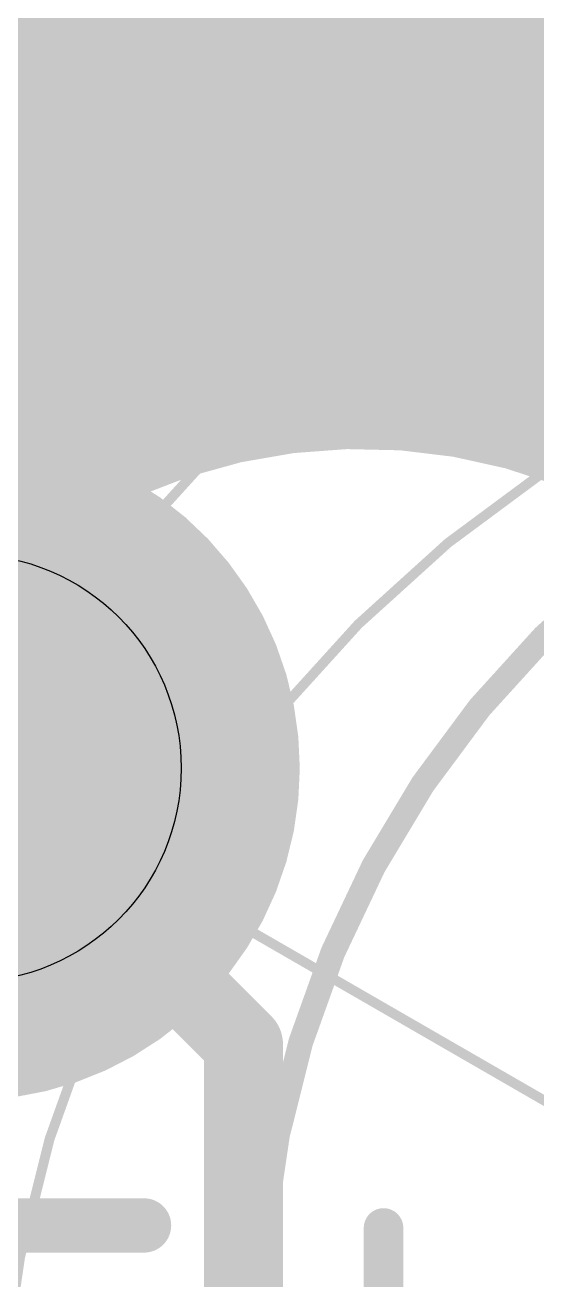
# Model space of a CAD drawing. Extents: x -119 to 11, y -11 to 11.
# Drawn here: x -6.2 to -3.57, y 1.12 to 7.57 of the extents above; entities that cross this region are included whole.
import ezdxf

# ---------------------------------------------------------------- set-up
doc = ezdxf.new("R2010")
doc.units = 0
for name, color, linetype in [('1', 12, 'CONTINUOUS'), ('16', 132, 'CONTINUOUS'), ('17', 110, 'CONTINUOUS'), ('20', 53, 'CONTINUOUS'), ('21', 41, 'CONTINUOUS'), ('22', 40, 'CONTINUOUS'), ('29', 40, 'CONTINUOUS'), ('30', 253, 'CONTINUOUS'), ('44', 253, 'CONTINUOUS'), ('47', 4, 'CONTINUOUS'), ('51', 53, 'CONTINUOUS')]:
    doc.layers.add(name, color=color, linetype=linetype)

# ---------------------------------------------------------------- blocks, each defined once
blk = doc.blocks.new('ROUNDP')
at = {"const_width": 0.5}
blk.add_lwpolyline([(0, -0.25, 1), (0, 0.25, 1), (0, -0.25)], format="xyb", dxfattribs=at)

msp = doc.modelspace()

# ---------------------------------------------------------------- linework, layer by layer
at = {"layer": '1'}
for points, const_width in [([(-6.1403, 5.9721), (-6.5024, 5.9474)], 0.2032), ([(-5.7787, 5.9413), (-6.1403, 5.9721)], 0.2032), ([(-5.426, 5.8555), (-5.7787, 5.9413)], 0.2032), ([(-6.7443, 5.8928), (-5.5794, 5.8928)], 0.2032), ([(-5.0906, 5.7168), (-5.426, 5.8555)], 0.2032), ([(-4.7804, 5.5285), (-5.0906, 5.7168)], 0.2032), ([(-7.271, 5.6896), (-5.0458, 5.6896)], 0.2032), ([(-5.2002, 5.4472), (-4.7804, 5.5285)], 0.2032), ([(-7.5875, 5.4864), (-4.9976, 5.4864)], 0.2032), ([(-5.6042, 5.307), (-5.2002, 5.4472)], 0.2032), ([(-7.8248, 5.2832), (-5.6504, 5.2832)], 0.2032), ([(-5.9842, 5.1109), (-5.6042, 5.307)], 0.2032), ([(-8.0085, 5.08), (-6.0275, 5.08)], 0.2032), ([(-6.3324, 4.8627), (-5.9842, 5.1109)], 0.2032), ([(-5.08, 2.33), (-6.5, 3.75)], 0.4064), ([(-5.08, 0), (-5.08, 2.33)], 0.4064)]:
    msp.add_lwpolyline(points, dxfattribs=dict(at, const_width=const_width))
for points, const_width in [([(-6.136, 6.0228, 1), (-6.1447, 5.9215)], 0.1016), ([(-6.1369, 5.9215, 1), (-6.1438, 6.0228)], 0.1016), ([(-5.7667, 5.9906, 1), (-5.7907, 5.8919)], 0.1016), ([(-5.783, 5.8907, 1), (-5.7744, 5.9919)], 0.1016), ([(-5.5794, 5.842, 1), (-5.5794, 5.9436)], 0.1016), ([(-5.4066, 5.9024, 1), (-5.4455, 5.8085)], 0.1016), ([(-5.4381, 5.8061, 1), (-5.414, 5.9048)], 0.1016), ([(-5.0643, 5.7602, 1), (-5.117, 5.6734)], 0.1016), ([(-5.1101, 5.6699, 1), (-5.0712, 5.7637)], 0.1016), ([(-5.0458, 5.6388, 1), (-5.0458, 5.7404)], 0.1016), ([(-4.8067, 5.485, 1), (-4.754, 5.5719)], 0.1016), ([(-4.7707, 5.4786, 1), (-4.79, 5.5783)], 0.1016), ([(-4.9976, 5.4356, 1), (-4.9976, 5.5372)], 0.1016), ([(-5.2099, 5.4971, 1), (-5.1906, 5.3973)], 0.1016), ([(-5.1836, 5.3992, 1), (-5.2169, 5.4952)], 0.1016), ([(-5.6209, 5.355, 1), (-5.5876, 5.259)], 0.1016), ([(-5.6504, 5.2324, 1), (-5.6504, 5.334)], 0.1016), ([(-5.5809, 5.2619, 1), (-5.6275, 5.3522)], 0.1016), ([(-6.0075, 5.156, 1), (-5.9609, 5.0657)], 0.1016), ([(-6.0275, 5.0292, 1), (-6.0275, 5.1308)], 0.1016), ([(-5.9547, 5.0695, 1), (-6.0137, 5.1523)], 0.1016), ([(-4.9784, 2.33, 1), (-5.1816, 2.33)], 0.2032), ([(-5.1518, 2.2582, 1), (-5.0082, 2.4018)], 0.2032)]:
    msp.add_lwpolyline(points, format="xyb", dxfattribs=dict(at, const_width=const_width))
at = {"layer": '16', "const_width": 0.2032}
for points in [[(-6.5024, 5.9474), (-6.1403, 5.9721)], [(-6.1403, 5.9721), (-5.7787, 5.9413)], [(-5.7787, 5.9413), (-5.426, 5.8555)], [(-6.7443, 5.8928), (-5.5794, 5.8928)], [(-5.426, 5.8555), (-5.0906, 5.7168)], [(-5.0906, 5.7168), (-4.7804, 5.5285)], [(-7.271, 5.6896), (-5.0458, 5.6896)], [(-4.7804, 5.5285), (-5.2002, 5.4472)], [(-7.5875, 5.4864), (-4.9976, 5.4864)], [(-5.2002, 5.4472), (-5.6042, 5.307)], [(-7.8248, 5.2832), (-5.6504, 5.2832)], [(-5.6042, 5.307), (-5.9842, 5.1109)], [(-8.0085, 5.08), (-6.0275, 5.08)], [(-5.9842, 5.1109), (-6.3324, 4.8627)]]:
    msp.add_lwpolyline(points, dxfattribs=at)
at = {"layer": '16', "const_width": 0.1016}
for points in [[(-6.136, 6.0228, 1), (-6.1447, 5.9215)], [(-6.1369, 5.9215, 1), (-6.1438, 6.0228)], [(-5.7667, 5.9906, 1), (-5.7907, 5.8919)], [(-5.783, 5.8907, 1), (-5.7744, 5.9919)], [(-5.5794, 5.842, 1), (-5.5794, 5.9436)], [(-5.4066, 5.9024, 1), (-5.4455, 5.8085)], [(-5.4381, 5.8061, 1), (-5.414, 5.9048)], [(-5.0643, 5.7602, 1), (-5.117, 5.6734)], [(-5.1101, 5.6699, 1), (-5.0712, 5.7637)], [(-5.0458, 5.6388, 1), (-5.0458, 5.7404)], [(-4.8067, 5.485, 1), (-4.754, 5.5719)], [(-4.7707, 5.4786, 1), (-4.79, 5.5783)], [(-4.9976, 5.4356, 1), (-4.9976, 5.5372)], [(-5.2099, 5.4971, 1), (-5.1906, 5.3973)], [(-5.1836, 5.3992, 1), (-5.2169, 5.4952)], [(-5.6209, 5.355, 1), (-5.5876, 5.259)], [(-5.6504, 5.2324, 1), (-5.6504, 5.334)], [(-5.5809, 5.2619, 1), (-5.6275, 5.3522)], [(-6.0075, 5.156, 1), (-5.9609, 5.0657)], [(-6.0275, 5.0292, 1), (-6.0275, 5.1308)], [(-5.9547, 5.0695, 1), (-6.0137, 5.1523)]]:
    msp.add_lwpolyline(points, format="xyb", dxfattribs=at)
at = {"layer": '20', "const_width": 0.2032}
msp.add_lwpolyline([(0, -10, 1), (0, 10, 1), (0, -10)], format="xyb", dxfattribs=at)
at = {"layer": '21', "const_width": 0.2794}
msp.add_lwpolyline([(-6.5913, 1.3976), (-5.5914, 1.3976)], dxfattribs=at)
at = {"layer": '21', "const_width": 0.1397}
msp.add_lwpolyline([(-5.5914, 1.3278, 1), (-5.5914, 1.4675)], format="xyb", dxfattribs=at)
at = {"layer": '22', "const_width": 0.2032}
msp.add_lwpolyline([(-4.36, -0.615), (-4.36, 1.385)], dxfattribs=at)
at = {"layer": '22', "const_width": 0.1016}
msp.add_lwpolyline([(-4.3092, 1.385, 1), (-4.4108, 1.385)], format="xyb", dxfattribs=at)
at = {"layer": '29', "const_width": 0.2032}
for points in [[(-11, 7.5184), (-1.8293, 7.5184)], [(-11, 7.3152), (-2.0579, 7.3152)], [(-11, 7.112), (-2.2865, 7.112)], [(-11, 6.9088), (-2.4147, 6.9088)], [(-11, 6.7056), (-2.5366, 6.7056)], [(-11, 6.5024), (-2.6586, 6.5024)], [(-11, 6.2992), (-2.7805, 6.2992)], [(-11, 6.096), (-2.9004, 6.096)], [(-6.1403, 5.9721), (-6.5024, 5.9474)], [(-5.7787, 5.9413), (-6.1403, 5.9721)], [(-5.426, 5.8555), (-5.7787, 5.9413)], [(-11, 5.8928), (-2.923, 5.8928)], [(-6.7443, 5.8928), (-5.5794, 5.8928)], [(-5.0906, 5.7168), (-5.426, 5.8555)], [(-4.7804, 5.5285), (-5.0906, 5.7168)], [(-11, 5.6896), (-2.9456, 5.6896)], [(-7.271, 5.6896), (-5.0458, 5.6896)], [(-4.2, 5.6), (-5.4, 5.5)], [(-3, 5.2), (-4.2, 5.6)], [(-5.2002, 5.4472), (-4.7804, 5.5285)], [(-11, 5.4864), (-5.4233, 5.4864)], [(-7.5875, 5.4864), (-4.9976, 5.4864)], [(-5.4, 5.5), (-6.6, 4.8)], [(-3.8592, 5.4864), (-2.9682, 5.4864)], [(-5.6042, 5.307), (-5.2002, 5.4472)], [(-11, 5.2832), (-5.7717, 5.2832)], [(-7.8248, 5.2832), (-5.6504, 5.2832)], [(-5.9842, 5.1109), (-5.6042, 5.307)], [(-11, 5.08), (-6.12, 5.08)], [(-8.0085, 5.08), (-6.0275, 5.08)], [(-6.3324, 4.8627), (-5.9842, 5.1109)]]:
    msp.add_lwpolyline(points, dxfattribs=at)
at = {"layer": '29'}
for points, const_width in [([(-6.136, 6.0228, 1), (-6.1447, 5.9215)], 0.1016), ([(-6.1369, 5.9215, 1), (-6.1438, 6.0228)], 0.1016), ([(-5.7667, 5.9906, 1), (-5.7907, 5.8919)], 0.1016), ([(-5.783, 5.8907, 1), (-5.7744, 5.9919)], 0.1016), ([(-5.5794, 5.842, 1), (-5.5794, 5.9436)], 0.1016), ([(-5.4066, 5.9024, 1), (-5.4455, 5.8085)], 0.1016), ([(-5.4381, 5.8061, 1), (-5.414, 5.9048)], 0.1016), ([(-5.0643, 5.7602, 1), (-5.117, 5.6734)], 0.1016), ([(-5.1101, 5.6699, 1), (-5.0712, 5.7637)], 0.1016), ([(-5.0458, 5.6388, 1), (-5.0458, 5.7404)], 0.1016), ([(-4.1839, 5.6482, 1), (-4.2161, 5.5518)], 0.1016), ([(-4.1958, 5.5494, 1), (-4.2042, 5.6506)], 0.1016), ([(-4.8067, 5.485, 1), (-4.754, 5.5719)], 0.1016), ([(-4.7707, 5.4786, 1), (-4.79, 5.5783)], 0.1016), ([(-2.93, 5.05, 1.0406), (-5.82, 0)], 0.2032), ([(-5.4042, 5.5506, 1), (-5.3958, 5.4494)], 0.1016), ([(-5.3744, 5.4561, 1), (-5.4256, 5.5439)], 0.1016), ([(-5.4233, 5.4356, 1), (-5.4233, 5.5372)], 0.1016), ([(-4.9976, 5.4356, 1), (-4.9976, 5.5372)], 0.1016), ([(-3.8592, 5.5372, 1), (-3.8592, 5.4356)], 0.1016), ([(-5.2099, 5.4971, 1), (-5.1906, 5.3973)], 0.1016), ([(-5.1836, 5.3992, 1), (-5.2169, 5.4952)], 0.1016), ([(-5.7717, 5.2324, 1), (-5.7717, 5.334)], 0.1016), ([(-5.6209, 5.355, 1), (-5.5876, 5.259)], 0.1016), ([(-5.6504, 5.2324, 1), (-5.6504, 5.334)], 0.1016), ([(-5.5809, 5.2619, 1), (-5.6275, 5.3522)], 0.1016), ([(-6.12, 5.0292, 1), (-6.12, 5.1308)], 0.1016), ([(-6.0075, 5.156, 1), (-5.9609, 5.0657)], 0.1016), ([(-6.0275, 5.0292, 1), (-6.0275, 5.1308)], 0.1016), ([(-5.9547, 5.0695, 1), (-6.0137, 5.1523)], 0.1016)]:
    msp.add_lwpolyline(points, format="xyb", dxfattribs=dict(at, const_width=const_width))
at = {"layer": '30', "const_width": 0.2032}
for points in [[(-6.5024, 5.9474), (-6.1403, 5.9721)], [(-6.1403, 5.9721), (-5.7787, 5.9413)], [(-5.7787, 5.9413), (-5.426, 5.8555)], [(-6.7443, 5.8928), (-5.5794, 5.8928)], [(-5.426, 5.8555), (-5.0906, 5.7168)], [(-5.0906, 5.7168), (-4.7804, 5.5285)], [(-7.271, 5.6896), (-5.0458, 5.6896)], [(-4.7804, 5.5285), (-5.2002, 5.4472)], [(-7.5875, 5.4864), (-4.9976, 5.4864)], [(-5.2002, 5.4472), (-5.6042, 5.307)], [(-7.8248, 5.2832), (-5.6504, 5.2832)], [(-5.6042, 5.307), (-5.9842, 5.1109)], [(-8.0085, 5.08), (-6.0275, 5.08)], [(-5.9842, 5.1109), (-6.3324, 4.8627)]]:
    msp.add_lwpolyline(points, dxfattribs=at)
at = {"layer": '30', "const_width": 0.1016}
for points in [[(-6.136, 6.0228, 1), (-6.1447, 5.9215)], [(-6.1369, 5.9215, 1), (-6.1438, 6.0228)], [(-5.7667, 5.9906, 1), (-5.7907, 5.8919)], [(-5.783, 5.8907, 1), (-5.7744, 5.9919)], [(-5.5794, 5.842, 1), (-5.5794, 5.9436)], [(-5.4066, 5.9024, 1), (-5.4455, 5.8085)], [(-5.4381, 5.8061, 1), (-5.414, 5.9048)], [(-5.0643, 5.7602, 1), (-5.117, 5.6734)], [(-5.1101, 5.6699, 1), (-5.0712, 5.7637)], [(-5.0458, 5.6388, 1), (-5.0458, 5.7404)], [(-4.8067, 5.485, 1), (-4.754, 5.5719)], [(-4.7707, 5.4786, 1), (-4.79, 5.5783)], [(-4.9976, 5.4356, 1), (-4.9976, 5.5372)], [(-5.2099, 5.4971, 1), (-5.1906, 5.3973)], [(-5.1836, 5.3992, 1), (-5.2169, 5.4952)], [(-5.6209, 5.355, 1), (-5.5876, 5.259)], [(-5.6504, 5.2324, 1), (-5.6504, 5.334)], [(-5.5809, 5.2619, 1), (-5.6275, 5.3522)], [(-6.0075, 5.156, 1), (-5.9609, 5.0657)], [(-6.0275, 5.0292, 1), (-6.0275, 5.1308)], [(-5.9547, 5.0695, 1), (-6.0137, 5.1523)]]:
    msp.add_lwpolyline(points, format="xyb", dxfattribs=at)
at = {"layer": '44'}
msp.add_circle((-6.5, 3.75), 1.1, dxfattribs=at)
at = {"layer": '47', "const_width": 0.0508}
for points in [[(0, 0), (-5, 8.66)], [(0, 0), (-8.66, 5)]]:
    msp.add_lwpolyline(points, dxfattribs=at)
for points in [[(0, -7.5, 1), (0, 7.5, 1), (0, -7.5)], [(0, -6.35, 1), (0, 6.35, 1), (0, -6.35)]]:
    msp.add_lwpolyline(points, format="xyb", dxfattribs=at)
at = {"layer": '51', "const_width": 0.127}
msp.add_lwpolyline([(0, -4.1119, 1), (0, 5.8899, 1), (0, -4.1119)], format="xyb", dxfattribs=at)

# ---------------------------------------------------------------- block references
at = {"layer": '17', "xscale": 3.216, "yscale": 3.216, "rotation": 330}
msp.add_blockref('ROUNDP', (-6.5, 3.75), dxfattribs=at)
msp.add_blockref('ROUNDP', (-6.5, 3.75), dxfattribs=at)
at = {"layer": '29', "xscale": 3.4192, "yscale": 3.4192, "rotation": 330}
msp.add_blockref('ROUNDP', (-6.5, 3.75), dxfattribs=at)
at = {"layer": '30', "xscale": 3.4192, "yscale": 3.4192, "rotation": 330}
msp.add_blockref('ROUNDP', (-6.5, 3.75), dxfattribs=at)

doc.saveas('drawing.dxf')
